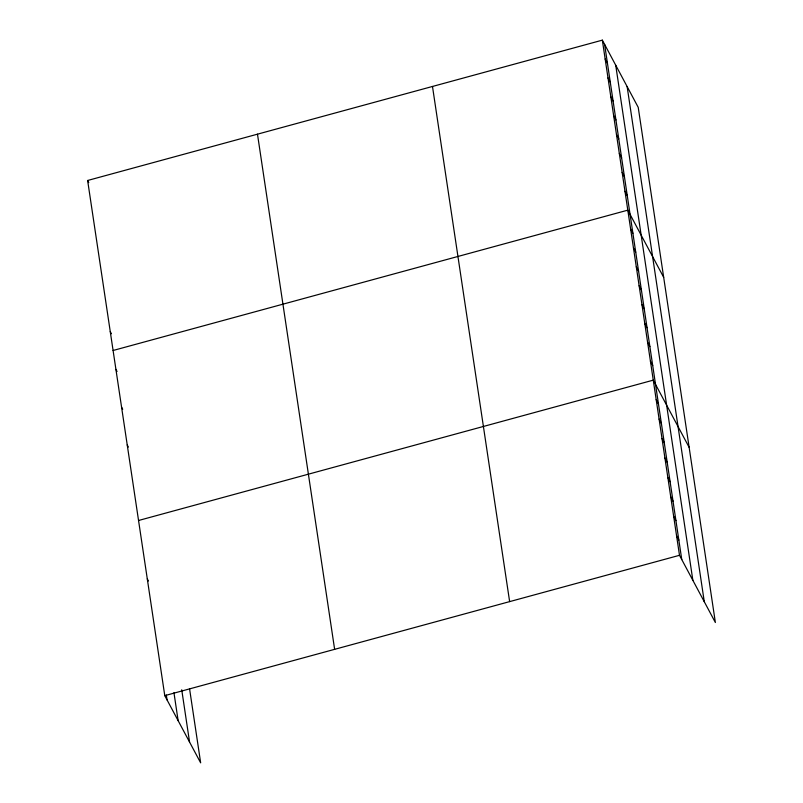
<?xml version="1.0" encoding="UTF-8"?>
<svg xmlns="http://www.w3.org/2000/svg" width="803" height="803" viewBox="0 0 803 803"><rect width="100%" height="100%" fill="white"/><g stroke="black" fill="none" stroke-linecap="round" stroke-linejoin="round"><path stroke-width="1.2" d="M189.548 688.653L200.66 762.85L164.776 695.649L87.627 180.484L602.34 40.15L638.224 107.351L715.373 622.516L679.499 555.305L602.34 40.15M113.082 350.489L627.805 210.155L663.69 277.356M138.538 520.495L653.261 380.15L689.145 447.361M164.776 695.649L679.499 555.305M605.171 59.041L607.449 63.296M608.001 77.931L610.28 82.187M610.832 96.822L613.101 101.078M613.663 115.702L615.931 119.958M616.493 134.593L618.762 138.849M619.314 153.483L621.592 157.739M622.144 172.374L624.423 176.63M624.975 191.265L627.243 195.52M630.636 229.046L632.905 233.302M633.467 247.926L635.735 252.182M636.287 266.817L638.566 271.073M639.118 285.707L641.396 289.963M641.948 304.598L644.217 308.854M644.779 323.489L647.047 327.744M647.609 342.379L649.878 346.635M650.43 361.26L652.709 365.526M656.181 399.613L658.45 403.869M659.092 419.076L661.361 423.332M662.003 438.538L664.282 442.794M664.924 458.001L667.193 462.257M667.835 477.464L670.103 481.72M670.746 496.927L673.024 501.182M673.667 516.379L675.935 520.645M676.578 535.842L678.856 540.098M87.627 180.484L88.762 182.612M110.252 331.599L111.386 333.727M115.913 369.38L117.047 371.508M121.564 407.161L122.708 409.289M127.225 444.932L128.36 447.06M147.28 578.873L148.425 581.001M627.133 86.583L704.281 601.738M615.71 65.184L692.859 580.338M604.619 44.406L681.767 559.561M432.486 86.463L509.634 601.618M257.482 134.181L334.63 649.336M181.729 689.777L189.558 742.072M173.95 692.698L178.136 720.672M166.311 695.037L167.044 699.905"/></g></svg>
